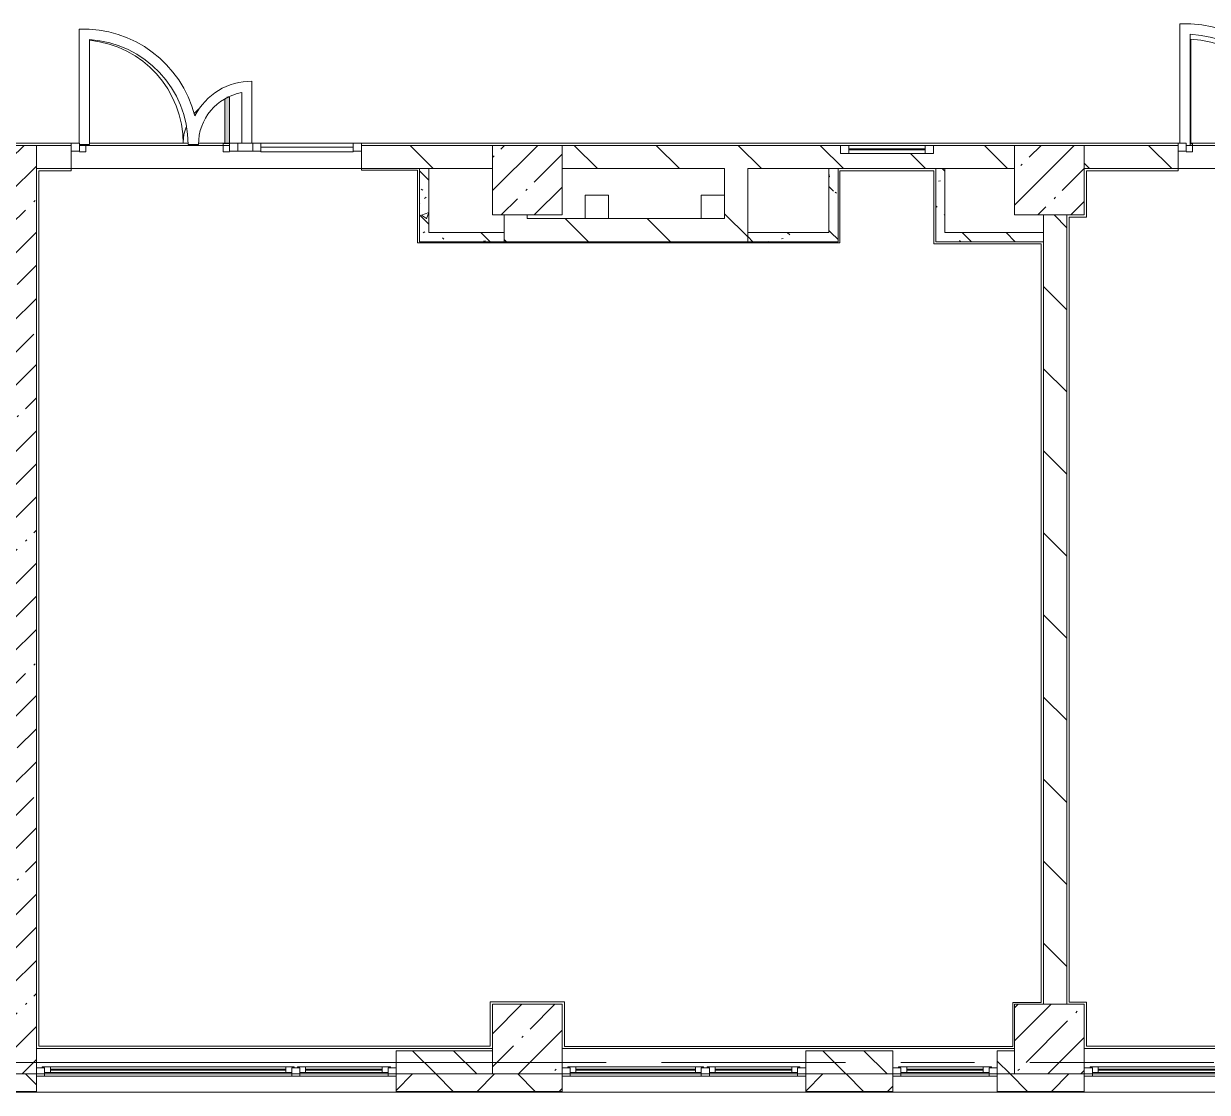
# Model space of a CAD drawing. Header units: millimetres. Extents: x 81382 to 274764, y -8553 to 29000.
# Drawn here: x 151374 to 161575, y -258 to 8948 of the extents above; entities that cross this region are included whole.
import ezdxf

# ---------------------------------------------------------------- set-up
doc = ezdxf.new("R2010")
doc.units = ezdxf.units.MM
doc.linetypes.add('Осевая', pattern=[3175, 635, -476.25, 1587.5, -476.25])
for name, color, linetype, lineweight, true_color in [('A-DETL-GENF-4', 7, 'Continuous', 5, 0xaaaaaa), ('A-DOOR-4', 7, 'Continuous', 5, 0xe2e2e2), ('A-DOOR-5', 7, 'Continuous', 5, 0xaaaaaa), ('A-FLOR-2', 7, 'Continuous', 5, 0xaaaaaa), ('I-WALL-4', 7, 'Continuous', 5, 0x787878)]:
    doc.layers.add(name, color=color, linetype=linetype, lineweight=lineweight, true_color=true_color)
for name, color, linetype, lineweight in [('A-GLAZ-3', 7, 'Continuous', 5), ('A-GLAZ-CURT-2', 7, 'Continuous', 5), ('A-GLAZ-CWMG-2', 7, 'Continuous', 5), ('A-WALL', 7, 'Continuous', 9), ('A-WALL-2', 7, 'Continuous', 5), ('I-WALL-2', 7, 'Continuous', 5), ('S-COLS-1', 7, 'Continuous', 5), ('Оси', 7, 'Continuous', 9), ('Оси-2', 7, 'Осевая', 9)]:
    doc.layers.add(name, color=color, linetype=linetype, lineweight=lineweight)
pattern_1 = [(135, (147753.76, 0), (-353.553, -353.553), [])]
pattern_2 = [(45, (147753.76, 0), (-285.123, 285.123), []), (45, (148038.9, 0), (-285.123, 285.123), [504.031, -100.806, 16.764, -84.042])]
pattern_3 = [(135, (147753.76, 0), (-377.17, -377.17), [533.4, -88.9, 17.78, -88.9]), (135, (147753.76, 376.94), (-377.17, -377.17), []), (50, (147753.76, 0), (637.645, -55.787), [66.675, -733.425]), (355, (147753.76, 0), (-123.35, 668.7), [53.34, -586.74]), (100.451, (147806.9, -4.65), (514.3, 612.908), [56.665, -623.315]), (46.184, (147753.8, 177.8), (948.776, -147.15), [100.01, -1100.14]), (96.636, (147832.8, 165.5), (830.91, 865.997), [85, -934.97]), (351.184, (147753.8, 177.8), (830.92, 865.99), [80.01, -880.11]), (21, (147842.66, 133.35), (530.65, -357.928), [66.675, -733.425]), (326, (147842.66, 133.35), (216.308, 644.658), [53.34, -586.74]), (71.451, (147886.9, 103.5), (746.96, 286.724), [56.665, -623.315]), (37.5, (147753.76, 0), (10.8105, 295.9426), [16.764, -562.864, 16.764, -578.866, -588.962]), (37.5, (147753.76, 0), (10.8105, 295.9426), [-1175.258, 16.764, -572.198]), (7.5, (147753.76, 0), (233.869, 350.632), [16.764, -322.834, 16.764, -549.529, -224.472]), (7.5, (147753.76, 0), (233.869, 350.632), [-905.891, 16.764, -207.708]), (327.5, (147555.51, 0), (474.568, -20.0513), [16.764, -205.486, 16.764, -676.656, -920.115]), (327.5, (147555.51, 0), (474.568, -20.0513), [-915.67, 16.764, -903.351]), (317.5, (147466.6, 0), (518.452, 88.993), [16.764, -272.161, 16.764, -443.738, -653.415]), (317.5, (147466.6, 0), (518.452, 88.993), [-749.427, 16.764, -636.65])]

# ---------------------------------------------------------------- blocks, each defined once
blk = doc.blocks.new('120_Окно_СКБ_2Ст - 120_Окно_СКБ_2Ст 3100х2500 _мал_ створка слева-2_-22446420-3_9_3_птичка')
at = {"layer": 'A-GLAZ-3'}
for p, q in [((-1550, -127), (-1550, -57)), ((-1550, -57), (-1480, -57)), ((1550, -57), (-1550, -57)), ((-1480, -57), (-1480, -127)), ((-720, -87), (-1480, -87)), ((-1480, -87), (-1480, -127)), ((-1430, -137), (-1430, -87)), ((-770, -137), (-770, -87)), ((-720, -127), (-720, -57)), ((-720, -57), (-650, -57)), ((-720, -127), (-720, -87)), ((-650, -57), (-650, -127)), ((1480, -87), (-650, -87)), ((-650, -87), (-650, -127)), ((-600, -137), (-600, -87)), ((1430, -137), (1430, -87)), ((1480, -127), (1480, -57)), ((1480, -57), (1550, -57)), ((1480, -127), (1480, -87)), ((1550, -57), (1550, -127)), ((-1480, -127), (-1550, -127)), ((-1550, -127), (-1500, -127)), ((-1480, -127), (-1500, -127)), ((-1500, -127), (-1500, -137)), ((-1500, -137), (-700, -137)), ((-700, -137), (-1500, -137)), ((-1430, -107), (-770, -107)), ((-770, -117), (-1430, -117)), ((-650, -127), (-720, -127)), ((-700, -127), (-720, -127)), ((-700, -127), (-670, -127)), ((-700, -137), (-700, -127)), ((-650, -127), (-670, -127)), ((-670, -127), (-670, -137)), ((-670, -137), (1500, -137)), ((1500, -137), (-670, -137)), ((-600, -107), (1430, -107)), ((1430, -117), (-600, -117)), ((1550, -127), (1480, -127)), ((1500, -127), (1480, -127)), ((1500, -127), (1550, -127)), ((1500, -137), (1500, -127))]:
    blk.add_line(p, q, dxfattribs=at)
blk = doc.blocks.new('120_Окно_СКБ_2Ст - 120_Окно_СКБ_2Ст 2100х2500 _мал створка СЛЕВА_-22446485-3_9_3_птичка')
at = {"layer": 'A-GLAZ-3'}
for p, q in [((-1050, -127), (-1050, -57)), ((-1050, -57), (-980, -57)), ((1050, -57), (-1050, -57)), ((-980, -57), (-980, -127)), ((-220, -87), (-980, -87)), ((-980, -87), (-980, -127)), ((-930, -137), (-930, -87)), ((-270, -137), (-270, -87)), ((-220, -127), (-220, -57)), ((-220, -57), (-150, -57)), ((-220, -127), (-220, -87)), ((-150, -57), (-150, -127)), ((980, -87), (-150, -87)), ((-150, -87), (-150, -127)), ((-100, -137), (-100, -87)), ((930, -137), (930, -87)), ((980, -127), (980, -57)), ((980, -57), (1050, -57)), ((980, -127), (980, -87)), ((1050, -57), (1050, -127)), ((-980, -127), (-1050, -127)), ((-1050, -127), (-1000, -127)), ((-980, -127), (-1000, -127)), ((-1000, -127), (-1000, -137)), ((-1000, -137), (-200, -137)), ((-200, -137), (-1000, -137)), ((-930, -107), (-270, -107)), ((-270, -117), (-930, -117)), ((-150, -127), (-220, -127)), ((-200, -127), (-220, -127)), ((-200, -127), (-170, -127)), ((-200, -137), (-200, -127)), ((-150, -127), (-170, -127)), ((-170, -127), (-170, -137)), ((-170, -137), (1000, -137)), ((1000, -137), (-170, -137)), ((-100, -107), (930, -107)), ((930, -117), (-100, -117)), ((1050, -127), (980, -127)), ((1000, -127), (980, -127)), ((1000, -127), (1050, -127)), ((1000, -137), (1000, -127))]:
    blk.add_line(p, q, dxfattribs=at)
blk = doc.blocks.new('120_Окно_СКБ_1Ст - 120_Окно_СКБ_1Ст 900х2500_h_-22445987-3_9_3_птичка')
at = {"layer": 'A-GLAZ-3'}
for p, q in [((-450, -127), (-450, -57)), ((-450, -57), (-380, -57)), ((450, -57), (-450, -57)), ((-380, -57), (-380, -127)), ((380, -87), (-380, -87)), ((-380, -87), (-380, -127)), ((-330, -137), (-330, -87)), ((330, -137), (330, -87)), ((380, -127), (380, -57)), ((380, -57), (450, -57)), ((380, -127), (380, -87)), ((450, -57), (450, -127)), ((-380, -127), (-450, -127)), ((-450, -127), (-400, -127)), ((-380, -127), (-400, -127)), ((-400, -127), (-400, -137)), ((-400, -137), (400, -137)), ((400, -137), (-400, -137)), ((-330, -107), (330, -107)), ((330, -117), (-330, -117)), ((450, -127), (380, -127)), ((400, -127), (380, -127)), ((400, -127), (450, -127)), ((400, -137), (400, -127))]:
    blk.add_line(p, q, dxfattribs=at)
blk = doc.blocks.new('120_Окно_СКБ_2Ст - 120_Окно_СКБ_2Ст 2100х2500 _мал створка СЛЕВА_-V210-3_9_3_птичка')
at = {"layer": 'A-GLAZ-3'}
for p, q in [((-1050, -127), (-1050, -57)), ((-1050, -57), (-980, -57)), ((1050, -57), (-1050, -57)), ((-980, -57), (-980, -127)), ((-220, -87), (-980, -87)), ((-980, -87), (-980, -127)), ((-930, -137), (-930, -87)), ((-270, -137), (-270, -87)), ((-220, -127), (-220, -57)), ((-220, -57), (-150, -57)), ((-220, -127), (-220, -87)), ((-150, -57), (-150, -127)), ((980, -87), (-150, -87)), ((-150, -87), (-150, -127)), ((-100, -137), (-100, -87)), ((930, -137), (930, -87)), ((980, -127), (980, -57)), ((980, -57), (1050, -57)), ((980, -127), (980, -87)), ((1050, -57), (1050, -127)), ((-980, -127), (-1050, -127)), ((-1050, -127), (-1000, -127)), ((-980, -127), (-1000, -127)), ((-1000, -127), (-1000, -137)), ((-1000, -137), (-200, -137)), ((-200, -137), (-1000, -137)), ((-930, -107), (-270, -107)), ((-270, -117), (-930, -117)), ((-150, -127), (-220, -127)), ((-200, -127), (-220, -127)), ((-200, -127), (-170, -127)), ((-200, -137), (-200, -127)), ((-150, -127), (-170, -127)), ((-170, -127), (-170, -137)), ((-170, -137), (1000, -137)), ((1000, -137), (-170, -137)), ((-100, -107), (930, -107)), ((930, -117), (-100, -117)), ((1050, -127), (980, -127)), ((1000, -127), (980, -127)), ((1000, -127), (1050, -127)), ((1000, -137), (1000, -127))]:
    blk.add_line(p, q, dxfattribs=at)
blk = doc.blocks.new('BSC_Колонна _Прямоугольная - 600х600-V309-3_9_3_птичка')
at = {"layer": 'S-COLS-1'}
h = blk.add_hatch(dxfattribs=at)
h.set_pattern_fill('FP_142', color=256, style=0, pattern_type=2)
h.set_pattern_definition([(45, (-7960, -7600), (-285.123, 285.123), []), (45, (-7674.88, -7600), (-285.123, 285.123), [504.031, -100.806, 16.764, -84.042])])
h.paths.add_polyline_path([(-300, -300), (300, -300), (300, 300), (-300, 300)])
for p, q in [((300, 300), (-300, 300)), ((-300, 300), (-300, -300)), ((300, -300), (300, 300)), ((-300, -300), (300, -300))]:
    blk.add_line(p, q, dxfattribs=at)
blk = doc.blocks.new('BSC_Колонна _Прямоугольная - 600х600-20441433-3_9_3_птичка')
at = {"layer": 'S-COLS-1'}
h = blk.add_hatch(dxfattribs=at)
h.set_pattern_fill('FP_150', color=256, style=0, pattern_type=2)
h.set_pattern_definition([(45, (-12460, -7600), (-285.123, 285.123), []), (45, (-12174.88, -7600), (-285.123, 285.123), [504.031, -100.806, 16.764, -84.042])])
h.paths.add_polyline_path([(-300, -300), (300, -300), (300, 300), (-300, 300), (-300, 150)])
for p, q in [((300, 300), (-300, 300)), ((-300, 300), (-300, -300)), ((300, -300), (300, 300)), ((-300, -300), (300, -300))]:
    blk.add_line(p, q, dxfattribs=at)
blk = doc.blocks.new('Прямоугольный импост - 50 x 70 мм-V347-3_9_3_птичка')
at = {"layer": 'A-GLAZ-CWMG-2'}
for p, q in [((-70, 35), (0, 35)), ((-70, -35), (-70, 35)), ((0, 35), (0, -35)), ((0, -35), (-70, -35))]:
    blk.add_line(p, q, dxfattribs=at)
blk = doc.blocks.new('Дверь_Витражная_остекление_ - ДВН_ДАО_Главный вход_1200 в свету-V348-3_9_3_птичка')
at = {"layer": 'A-DOOR-4'}
blk.add_hatch(color=256, dxfattribs=at).paths.add_polyline_path([(626, 30), (647, 35), (647, 430), (635, 430), (607, 416), (607, 30), (620, 30)])
at = {"layer": 'A-DETL-GENF-4'}
for p, q in [((607, 416), (607, 30)), ((647, 430), (635, 430)), ((647, 35), (647, 430)), ((-592, -40), (-592, 23)), ((592, -40), (592, 30)), ((592, 30), (647, 30)), ((607, 30), (647, 30)), ((-647, -40), (-592, -40)), ((647, -40), (592, -40))]:
    blk.add_line(p, q, dxfattribs=at)
at = {"layer": 'A-DOOR-5'}
blk.add_line((647, 430), (647, 35), dxfattribs=at)
for centre, radius, start, end in [((-647, 30), 895, 360, 84.2645), ((647, 30), 400, 90, 93.429), ((647, 30), 400, 132.2351, 140.3871), ((647, 30), 400, 159.4182, 180)]:
    blk.add_arc(centre, radius, start, end, dxfattribs=at)
blk = doc.blocks.new('Системная панель - Стемалит - 40мм-32257327-3_9_3_птичка')
at = {"layer": 'A-GLAZ-CURT-2'}
for p, q in [((65, 35), (-65, 35)), ((-65, 35), (-65, -35)), ((65, -35), (65, 35)), ((-65, -35), (65, -35))]:
    blk.add_line(p, q, dxfattribs=at)
blk = doc.blocks.new('Прямоугольный импост - 50 x 70 мм-31687886-3_9_3_птичка')
at = {"layer": 'A-GLAZ-CWMG-2'}
for p, q in [((-35, 35), (35, 35)), ((-35, -35), (-35, 35)), ((35, 35), (35, -35)), ((35, -35), (-35, -35))]:
    blk.add_line(p, q, dxfattribs=at)
blk = doc.blocks.new('Прямоугольный импост - 50 x 70 мм-31701779-3_9_3_птичка')
at = {"layer": 'A-GLAZ-CWMG-2'}
for p, q in [((0, 35), (-70, 35)), ((-70, 35), (-70, -35)), ((0, -35), (0, 35)), ((-70, -35), (0, -35))]:
    blk.add_line(p, q, dxfattribs=at)
blk = doc.blocks.new('Системная панель - Стекло - 40мм-V349-3_9_3_птичка')
at = {"layer": 'A-GLAZ-CURT-2'}
for p, q in [((397.5, 0), (-397.5, 0)), ((-397.5, 0), (-397.5, -40)), ((397.5, -40), (397.5, 0)), ((-397.5, -40), (397.5, -40))]:
    blk.add_line(p, q, dxfattribs=at)
blk = doc.blocks.new('Прямоугольный импост - 50 x 70 мм-31702100-3_9_3_птичка')
at = {"layer": 'A-GLAZ-CWMG-2'}
for p, q in [((-35, 35), (35, 35)), ((-35, -35), (-35, 35)), ((35, 35), (35, -35)), ((35, -35), (-35, -35))]:
    blk.add_line(p, q, dxfattribs=at)
blk = doc.blocks.new('Прямоугольный импост - 50 x 70 мм-31720914-3_9_3_птичка')
at = {"layer": 'A-GLAZ-CWMG-2'}
blk.add_line((32940, 7920), (32145, 7920), dxfattribs=at)
blk = doc.blocks.new('Дверь_Витражная_остекление_ - ДВН_ДАО_Главный вход_1200 в свету Д-22 _п_-31928779-3_9_3_птичка')
at = {"layer": 'A-DOOR-4'}
for points in [[(-615, 30), (-610, 30), (-615, 930)], [(610, 384), (650, 388), (650, 430), (610, 430), (610, 388)]]:
    blk.add_hatch(color=256, dxfattribs=at).paths.add_polyline_path(points)
at = {"layer": 'A-DETL-GENF-4'}
for p, q in [((-610, 30), (-610, 930)), ((650, 430), (610, 430)), ((610, 430), (610, 384)), ((650, 387), (650, 430)), ((-595, 30), (-615, 30)), ((-595, -40), (-595, 30)), ((595, -40), (595, 16)), ((-650, -40), (-595, -40)), ((650, -40), (595, -40))]:
    blk.add_line(p, q, dxfattribs=at)
at = {"layer": 'A-DOOR-5'}
blk.add_line((650, 430), (650, 387), dxfattribs=at)
for centre, radius, start, end in [((-650, 30), 900, 360, 87.7416), ((650, 30), 400, 90, 140.1159), ((650, 30), 400, 158.7261, 180)]:
    blk.add_arc(centre, radius, start, end, dxfattribs=at)
blk = doc.blocks.new('120_Окно_СКБ_1Ст - 120_Окно_СКБ_1Ст 400х800 EI30-24230873-3_9_3_птичка')
at = {"layer": 'A-GLAZ-3'}
for p, q in [((-400, 30), (-400, 100)), ((-400, 100), (-330, 100)), ((400, 100), (-400, 100)), ((-330, 30), (-400, 30)), ((-400, 30), (400, 30)), ((-330, 100), (-330, 30)), ((330, 70), (-330, 70)), ((330, 60), (-330, 60)), ((330, 30), (330, 100)), ((330, 100), (400, 100)), ((400, 30), (330, 30)), ((400, 100), (400, 30))]:
    blk.add_line(p, q, dxfattribs=at)

msp = doc.modelspace()

# ---------------------------------------------------------------- hatches: boundary and pattern name
at = {"layer": 'A-WALL-2'}
h = msp.add_hatch(dxfattribs=at)
h.set_pattern_fill('FP_91', color=256, style=0, pattern_type=2)
h.set_pattern_definition([(135, (147753.76, 0), (-176.7767, -176.7767), [])])
h.paths.add_polyline_path([(213012.5, -100), (213163.8, -100), (213163.8, 100), (212913.8, 100), (212913.8, -100)])
h.paths.add_polyline_path([(202758.2, -100), (203263.8, -100), (203263.8, 100), (202513.8, 100), (202513.8, -100)])
h.paths.add_polyline_path([(204663.8, -100), (205563.8, -100), (205563.8, 100), (204663.8, 100), (204663.8, -52.2)])
h.paths.add_polyline_path([(212013.8, -100), (212013.8, 100), (211463.8, 100), (211463.8, -100)])
h.paths.add_polyline_path([(209163.8, -100), (209363.8, -100), (209363.8, 100), (209163.8, 100), (209163.8, 42.9)])
h.paths.add_polyline_path([(191571.8, -100), (192063.8, -100), (192063.8, 100), (191163.8, 100), (191163.8, -100)])
h.paths.add_polyline_path([(195913.8, -100), (195913.8, 100), (195663.8, 100), (195663.8, -100)])
h.paths.add_polyline_path([(198763.8, -100), (198763.8, 100), (198013.8, 100), (198013.8, -100)])
h.paths.add_polyline_path([(190413.8, -100), (190663.8, -100), (190663.8, 100), (190413.8, 100)])
h.paths.add_polyline_path([(200163.8, -100), (200413.8, -100), (200413.8, 100), (200163.8, 100), (200163.8, 33.3)])
h.paths.add_polyline_path([(189513.8, -100), (189513.8, 100), (188893.8, 100), (188893.8, -100)])
h.paths.add_polyline_path([(181623.8, -100), (181623.8, 100), (181363.8, 100), (181363.8, -100)])
h.paths.add_polyline_path([(186293.8, -100), (186293.8, 100), (186243.8, 100), (186243.8, -100)])
h.paths.add_polyline_path([(177563.5, -100), (177736.6, -100), (177736.6, 100), (177563.5, 100), (177563.5, 55.2)])
h.paths.add_polyline_path([(185743.8, -100), (185743.8, 100), (185176.8, 100), (185176.8, -100)])
h.paths.add_polyline_path([(179453.1, -100), (179863.8, -100), (179863.8, 100), (178636.6, 100), (178636.6, -100)])
h.paths.add_polyline_path([(183723.8, -100), (184276.8, -100), (184276.8, 100), (183723.8, 100)])
h.paths.add_polyline_path([(170263.8, -100), (170463.8, -100), (170463.8, 100), (170263.8, 100), (170263.8, 63.6)])
h.paths.add_polyline_path([(172563.8, -100), (173313.8, -100), (173313.8, 100), (172563.8, 100)])
h.paths.add_polyline_path([(163363.8, -100), (163363.8, 100), (162613.8, 100), (162613.8, -100)])
h.paths.add_polyline_path([(169363.8, -100), (169663.8, -100), (169663.8, 100), (169363.8, 100)])
h.paths.add_polyline_path([(164263.8, -100), (165013.8, -100), (165013.8, 100), (164263.8, 100)])
h.paths.add_polyline_path([(167334.5, -100), (168463.8, -100), (168463.8, 100), (167113.8, 100), (167113.8, -100)])
h.paths.add_polyline_path([(174163.5, -100), (174163.5, 100), (173913.8, 100), (173913.8, -100)])
h.paths.add_polyline_path([(154583.8, -100), (155413.8, -100), (155413.8, 100), (154583.8, 100)])
h.paths.add_polyline_path([(158863.8, -100), (158863.8, 100), (158113.5, 100), (158113.5, -100)])
h.paths.add_polyline_path([(159876.9, -100), (159913.8, -100), (159913.8, 100), (159763.8, 100), (159763.8, -100)])
h = msp.add_hatch(dxfattribs=at)
h.set_pattern_fill('FP_93', color=256, style=0, pattern_type=2)
h.set_pattern_definition([(45, (147753.76, 0), (-353.5534, 353.5534), []), (135, (147753.76, 0), (-353.5534, -353.5534), [])])
h.paths.add_polyline_path([(202758.2, -250), (203263.8, -250), (203263.8, -100), (202513.8, -100), (202513.8, -250)])
h.paths.add_polyline_path([(204380.9, -250), (204380.9, -100), (204163.8, -100), (204163.8, -250)])
h.paths.add_polyline_path([(192063.8, -250), (192063.8, -100), (190413.8, -100), (190413.8, -250), (191571.8, -250)])
h.paths.add_polyline_path([(195913.8, -250), (195913.8, -100), (195163.8, -100), (195163.8, -250), (195663.8, -250)])
h.paths.add_polyline_path([(188893.8, -250), (189513.8, -250), (189513.8, -100), (188893.8, -100)])
h.paths.add_polyline_path([(200413.8, -250), (200413.8, -100), (199663.8, -100), (199663.8, -250), (199961.6, -250)])
h.paths.add_polyline_path([(198013.8, -250), (198763.8, -250), (198763.8, -100), (198013.8, -100)])
h.paths.add_polyline_path([(179453.1, -250), (179863.8, -250), (179863.8, -100), (178636.6, -100), (178636.6, -250)])
h.paths.add_polyline_path([(186793.8, -250), (186793.8, -100), (185176.8, -100), (185176.8, -250), (185978.6, -250)])
h.paths.add_polyline_path([(180763.8, -250), (181623.8, -250), (181623.8, -100), (180763.8, -100)])
h.paths.add_polyline_path([(183723.8, -250), (184276.8, -250), (184276.8, -100), (183723.8, -100)])
h.paths.add_polyline_path([(177736.6, -250), (177736.6, -100), (176963.5, -100), (176963.5, -250), (177588.7, -250)])
h.paths.add_polyline_path([(173859.9, -250), (174163.5, -250), (174163.5, -100), (172563.8, -100), (172563.8, -250), (172927.7, -250)])
h.paths.add_polyline_path([(170263.8, -250), (170463.8, -250), (170463.8, -100), (169363.8, -100), (169363.8, -250), (170131.1, -250)])
h.paths.add_polyline_path([(168463.8, -250), (168463.8, -100), (167113.8, -100), (167113.8, -250), (167334.5, -250)])
h.paths.add_polyline_path([(162613.8, -250), (163363.8, -250), (163363.8, -100), (162613.8, -100)])
h.paths.add_polyline_path([(165013.8, -250), (165013.8, -100), (164263.8, -100), (164263.8, -250), (164537.9, -250)])
h.paths.add_polyline_path([(159763.8, -250), (160513.8, -250), (160513.8, -100), (159763.8, -100)])
h.paths.add_polyline_path([(154583.8, -250), (156013.5, -250), (156013.5, -100), (154583.8, -100)])
h.paths.add_polyline_path([(151483.8, -250), (151483.8, -100), (147493.8, -100), (147493.8, -250), (150554.8, -250)])
h.paths.add_polyline_path([(158863.8, -250), (158863.8, -100), (158113.5, -100), (158113.5, -250)])
at = {"layer": 'I-WALL-2'}
h = msp.add_hatch(dxfattribs=at)
h.set_pattern_fill('FP_89', color=256, style=0, pattern_type=2)
h.set_pattern_definition(pattern_2)
h.paths.add_polyline_path([(151483.8, -100), (151483.8, 7900), (151263.8, 7900), (151263.8, -100)])
h = msp.add_hatch(dxfattribs=at)
h.set_pattern_fill('FP_92', color=256, style=0, pattern_type=2)
h.set_pattern_definition(pattern_1)
h.paths.add_polyline_path([(164413.8, 7700), (164413.8, 7900), (162763, 7900), (162763, 7700), (163963.8, 7700)])
h.paths.add_polyline_path([(155413.8, 7700), (155413.8, 7900), (154283.8, 7900), (154283.8, 7700), (154864.8, 7700)])
h.paths.add_polyline_path([(156013.8, 7700), (159913.8, 7700), (159913.8, 7900), (159213.8, 7900), (159213.8, 7830), (158413.8, 7830), (158413.8, 7900), (156013.8, 7900), (156013.8, 7789.5)])
h.paths.add_polyline_path([(161323, 7700), (161323, 7900), (160513.8, 7900), (160513.8, 7700)])
h.paths.add_polyline_path([(151487, 7700), (151783.8, 7700), (151783.8, 7900), (151483.8, 7900), (151483.8, 7700)])
h = msp.add_hatch(dxfattribs=at)
h.set_pattern_fill('FP_92', color=256, style=0, pattern_type=2)
h.set_pattern_definition(pattern_1)
h.paths.add_polyline_path([(157613.8, 7070), (157613.8, 7700), (157413.8, 7700), (157413.8, 7070)])
h = msp.add_hatch(dxfattribs=at)
h.set_pattern_fill('FP_92', color=256, style=0, pattern_type=2)
h.set_pattern_definition(pattern_1)
h.paths.add_polyline_path([(155713.8, 7070), (155713.8, 7300), (155513.8, 7300), (155513.8, 7070)])
h = msp.add_hatch(dxfattribs=at)
h.set_pattern_fill('FP_92', color=256, style=0, pattern_type=2)
h.set_pattern_definition(pattern_1)
h.paths.add_polyline_path([(157413.8, 7070), (157413.8, 7270), (155713.8, 7270), (155713.8, 7070), (156148, 7070)])
h = msp.add_hatch(dxfattribs=at)
h.set_pattern_fill('FP_92', color=256, style=0, pattern_type=2)
h.set_pattern_definition(pattern_1)
h.paths.add_polyline_path([(160163.8, 500), (160363.8, 500), (160363.8, 7300), (160163.8, 7300), (160163.8, 808.9)])
at = {"layer": 'I-WALL-4'}
h = msp.add_hatch(dxfattribs=at)
h.set_pattern_fill('FP_97', color=256, style=0, pattern_type=2)
h.set_pattern_definition(pattern_3)
h.paths.add_polyline_path([(154864.8, 7070), (154864.8, 7700), (154784.8, 7700), (154784.8, 7070)])
h = msp.add_hatch(dxfattribs=at)
h.set_pattern_fill('FP_97', color=256, style=0, pattern_type=2)
h.set_pattern_definition(pattern_3)
h.paths.add_polyline_path([(158393.8, 7150), (158393.8, 7700), (158313.8, 7700), (158313.8, 7150)])
h = msp.add_hatch(dxfattribs=at)
h.set_pattern_fill('FP_97', color=256, style=0, pattern_type=2)
h.set_pattern_definition(pattern_3)
h.paths.add_polyline_path([(159313.8, 7070), (159313.8, 7700), (159233.8, 7700), (159233.8, 7070)])
h = msp.add_hatch(dxfattribs=at)
h.set_pattern_fill('FP_97', color=256, style=0, pattern_type=2)
h.set_pattern_definition(pattern_3)
h.paths.add_polyline_path([(155513.8, 7070), (155513.8, 7150), (154864.8, 7150), (154864.8, 7070)])
h = msp.add_hatch(dxfattribs=at)
h.set_pattern_fill('FP_97', color=256, style=0, pattern_type=2)
h.set_pattern_definition(pattern_3)
h.paths.add_polyline_path([(157613.8, 7070), (158393.8, 7070), (158393.8, 7150), (157613.8, 7150)])
h = msp.add_hatch(dxfattribs=at)
h.set_pattern_fill('FP_97', color=256, style=0, pattern_type=2)
h.set_pattern_definition(pattern_3)
h.paths.add_polyline_path([(160163.8, 7070), (160163.8, 7150), (159313.8, 7150), (159313.8, 7070), (159876.9, 7070)])
at = {"layer": 'S-COLS-1'}
h = msp.add_hatch(dxfattribs=at)
h.set_pattern_fill('FP_89', color=256, style=0, pattern_type=2)
h.set_pattern_definition(pattern_2)
h.paths.add_polyline_path([(156013.8, -100), (156013.8, 500), (155413.8, 500), (155413.8, -100)])
h = msp.add_hatch(dxfattribs=at)
h.set_pattern_fill('FP_89', color=256, style=0, pattern_type=2)
h.set_pattern_definition(pattern_2)
h.paths.add_polyline_path([(159913.8, -100), (160513.8, -100), (160513.8, 500), (159913.8, 500), (159913.8, 100)])

# ---------------------------------------------------------------- linework, layer by layer
at = {"layer": 'A-FLOR-2'}
for p, q in [((151851.9, 8902), (151851.9, 7920)), ((161337.9, 8947.1), (161337.9, 7919)), ((151941.9, 7907.6), (151941.9, 8810.8)), ((161427.9, 7900), (161427.9, 8856.8)), ((153341.1, 7920), (153341.1, 8451.5)), ((153253.6, 8354.4), (153253.6, 7920)), ((151063.8, 7920), (151783.8, 7920)), ((151853.8, 7907.6), (151941.9, 7907.6)), ((151941.9, 7920), (152789.5, 7920)), ((152790.2, 7907.6), (152880.2, 7907.6)), ((152881.2, 7920), (153148.8, 7920)), ((161337.9, 7920), (154283.8, 7920)), ((161393, 7900), (161427.9, 7900)), ((161427.9, 7920), (162335, 7920)), ((151783.8, 7680), (151503.8, 7680)), ((151503.8, 7680), (151503.8, 140.5)), ((151783.8, 7700), (151783.8, 7680)), ((154283.8, 7685.5), (154283.8, 7700)), ((154768.8, 7685.5), (154283.8, 7685.5)), ((154768.8, 7060.5), (154768.8, 7685.5)), ((159218.8, 7680.5), (158408.8, 7680.5)), ((158408.8, 7680.5), (158408.8, 7060.5)), ((159218.8, 7050.5), (159218.8, 7680.5)), ((161323, 7680), (160533.8, 7680)), ((160533.8, 7680), (160533.8, 7280)), ((161323, 7700), (161323, 7680)), ((156213.8, 7470), (156413.8, 7470)), ((156213.8, 7270), (156213.8, 7470)), ((156413.8, 7470), (156413.8, 7270)), ((157213.8, 7470), (157413.8, 7470)), ((157213.8, 7270), (157213.8, 7470)), ((160533.8, 7280), (160383.8, 7280)), ((160383.8, 7280), (160383.8, 520)), ((158408.8, 7060.5), (154768.8, 7060.5)), ((160143.8, 7050.5), (159218.8, 7050.5)), ((160143.8, 515.5), (160143.8, 7050.5)), ((155393.8, 140.5), (155393.8, 520.5)), ((155393.8, 520.5), (156033.8, 520.5)), ((156033.8, 520.5), (156033.8, 135.5)), ((159898.8, 135.5), (159898.8, 515.5)), ((159898.8, 515.5), (160143.8, 515.5)), ((160383.8, 520), (160533.8, 520)), ((160533.8, 520), (160533.8, 140)), ((151503.8, 140.5), (155393.8, 140.5)), ((156033.8, 135.5), (159898.8, 135.5)), ((160533.8, 140), (164393.8, 140))]:
    msp.add_line(p, q, dxfattribs=at)
for centre, radius, start, end in [((151885.2, 7907.6), 995, 14.33829, 91.91881), ((161381, 7903), 1045, 11.78406, 92.36409), ((151885.2, 7907.6), 905, 360, 86.40894), ((161381, 7903), 955, 359.82001, 87.18541), ((153334.2, 7907.6), 544, 89.27649, 153.06648), ((153334.2, 7907.6), 454, 100.22924, 180)]:
    msp.add_arc(centre, radius, start, end, dxfattribs=at)
at = {"layer": 'A-WALL'}
for p, q in [((151483.8, 7900), (151483.8, 7700)), ((154864.8, 7700), (154784.8, 7700)), ((158393.8, 7700), (158313.8, 7700)), ((159313.8, 7700), (159233.8, 7700)), ((155513.8, 7070), (155513.8, 7150)), ((157613.8, 7150), (157613.8, 7070)), ((160163.8, 7070), (160163.8, 7150)), ((154583.8, -100), (155413.8, -100)), ((158113.5, -100), (158863.8, -100)), ((159763.8, -100), (159913.8, -100)), ((147490.8, -253), (151483.8, -253)), ((147493.8, -250), (151483.8, -250)), ((154583.8, -250), (156013.5, -250)), ((154583.8, -253), (156013.5, -253)), ((158113.5, -250), (158863.8, -250)), ((158113.5, -253), (158863.8, -253)), ((159763.8, -250), (160513.8, -250)), ((159763.8, -253), (160513.8, -253))]:
    msp.add_line(p, q, dxfattribs=at)
at = {"layer": 'A-WALL-2'}
for p, q in [((155413.8, 100), (154583.8, 100)), ((154583.8, 100), (154583.8, -258)), ((155413.8, -100), (155413.8, 100)), ((158863.8, 100), (158113.5, 100)), ((158113.5, 100), (158113.5, -258)), ((158863.8, -258), (158863.8, 100)), ((159913.8, 100), (159763.8, 100)), ((159763.8, 100), (159763.8, -258)), ((159913.8, -100), (159913.8, 100)), ((154583.8, -100), (147643.8, -100)), ((151483.8, -258), (151483.8, -100)), ((156013.5, -100), (155413.8, -100)), ((156013.5, -258), (156013.5, -100)), ((156013.8, -100), (158113.5, -100)), ((158863.8, -100), (159763.8, -100)), ((159913.8, -100), (160513.8, -100)), ((160513.8, -258), (160513.8, -100)), ((147485.8, -258), (163363.8, -258))]:
    msp.add_line(p, q, dxfattribs=at)
at = {"layer": 'I-WALL-2'}
for p, q in [((151783.8, 7900), (151093.8, 7900)), ((151783.8, 7700), (151783.8, 7900)), ((151853.8, 7900), (153148.8, 7900)), ((155413.8, 7900), (154283.8, 7900)), ((154283.8, 7900), (154283.8, 7700)), ((158413.8, 7900), (156013.8, 7900)), ((159913.8, 7900), (159213.8, 7900)), ((161323, 7900), (160513.8, 7900)), ((161323, 7700), (161323, 7900)), ((161427.9, 7900), (162336, 7900)), ((154784.8, 7700), (151483.8, 7700)), ((151483.8, -100), (151483.8, 7700)), ((154784.8, 7700), (154784.8, 7070)), ((154864.8, 7700), (155413.8, 7700)), ((154864.8, 7150), (154864.8, 7700)), ((156013.8, 7700), (157413.8, 7700)), ((157413.8, 7700), (157413.8, 7270)), ((157613.8, 7700), (158313.8, 7700)), ((157613.8, 7150), (157613.8, 7700)), ((158313.8, 7700), (158313.8, 7150)), ((158393.8, 7700), (159233.8, 7700)), ((158393.8, 7070), (158393.8, 7700)), ((159233.8, 7700), (159233.8, 7070)), ((159313.8, 7700), (159913.8, 7700)), ((159313.8, 7150), (159313.8, 7700)), ((163883.8, 7700), (160513.8, 7700)), ((155513.8, 7300), (155513.8, 7150)), ((155713.8, 7270), (155713.8, 7300)), ((157413.8, 7270), (155713.8, 7270)), ((160163.8, 7300), (160163.8, 7150)), ((160363.8, 500), (160363.8, 7300)), ((155513.8, 7150), (154864.8, 7150)), ((158313.8, 7150), (157613.8, 7150)), ((160163.8, 7150), (159313.8, 7150)), ((154784.8, 7070), (158393.8, 7070)), ((159233.8, 7070), (160163.8, 7070)), ((160163.8, 7070), (160163.8, 500)), ((160163.8, 500), (160363.8, 500)), ((151483.8, 120), (155413.8, 120)), ((156013.8, 120), (159913.8, 120)), ((160513.8, 120), (164413.8, 120)), ((162613.8, -100), (160513.8, -100))]:
    msp.add_line(p, q, dxfattribs=at)
at = {"layer": 'S-COLS-1'}
for p, q in [((156013.8, 500), (155413.8, 500)), ((155413.8, 500), (155413.8, 100)), ((156013.8, -100), (156013.8, 500)), ((160163.8, 500), (159913.8, 500)), ((159913.8, 500), (159913.8, 100)), ((160363.8, 500), (160163.8, 500)), ((160513.8, 500), (160363.8, 500)), ((160513.8, -100), (160513.8, 500)), ((155413.8, 100), (155413.8, -100)), ((159913.8, 100), (159913.8, -100)), ((155413.8, -100), (156013.8, -100)), ((159913.8, -100), (160513.8, -100))]:
    msp.add_line(p, q, dxfattribs=at)
at = {"layer": 'Оси'}
msp.add_line((143258.2, 0), (155758.2, 0), dxfattribs=at)
at = {"layer": 'Оси-2'}
msp.add_line((155758.2, 0), (174013.8, 0), dxfattribs=at)

# ---------------------------------------------------------------- block references
at = {"layer": 'A-DOOR-5'}
for name, p in [('Дверь_Витражная_остекление_ - ДВН_ДАО_Главный вход_1200 в свету-V348-3_9_3_птичка', (152501.3, 7885)), ('Дверь_Витражная_остекление_ - ДВН_ДАО_Главный вход_1200 в свету Д-22 _п_-31928779-3_9_3_птичка', (162043, 7884))]:
    msp.add_blockref(name, p, dxfattribs=at)
at = {"layer": 'A-GLAZ-3'}
msp.add_blockref('120_Окно_СКБ_1Ст - 120_Окно_СКБ_1Ст 400х800 EI30-24230873-3_9_3_птичка', (158813.8, 7800), dxfattribs=at)
at = {"layer": 'A-GLAZ-3', "rotation": 180}
for name, p in [('120_Окно_СКБ_2Ст - 120_Окно_СКБ_2Ст 3100х2500 _мал_ створка слева-2_-22446420-3_9_3_птичка', (153033.8, -175)), ('120_Окно_СКБ_2Ст - 120_Окно_СКБ_2Ст 2100х2500 _мал створка СЛЕВА_-22446485-3_9_3_птичка', (157063.5, -175)), ('120_Окно_СКБ_1Ст - 120_Окно_СКБ_1Ст 900х2500_h_-22445987-3_9_3_птичка', (159313.8, -175)), ('120_Окно_СКБ_2Ст - 120_Окно_СКБ_2Ст 2100х2500 _мал створка СЛЕВА_-V210-3_9_3_птичка', (161563.8, -175))]:
    msp.add_blockref(name, p, dxfattribs=at)
at = {"layer": 'A-GLAZ-CURT-2'}
for name, p in [('Системная панель - Стемалит - 40мм-32257327-3_9_3_птичка', (153283.8, 7885)), ('Системная панель - Стекло - 40мм-V349-3_9_3_птичка', (153816.3, 7885))]:
    msp.add_blockref(name, p, dxfattribs=at)
at = {"layer": 'A-GLAZ-CWMG-2', "rotation": 180}
for p in [(151783.8, 7885), (161323, 7884)]:
    msp.add_blockref('Прямоугольный импост - 50 x 70 мм-31701779-3_9_3_птичка', p, dxfattribs=at)
at = {"layer": 'A-GLAZ-CWMG-2', "extrusion": (0, 0, -1), "rotation": 180}
for name, p in [('Прямоугольный импост - 50 x 70 мм-31687886-3_9_3_птичка', (-153183.8, 7885)), ('Прямоугольный импост - 50 x 70 мм-31702100-3_9_3_птичка', (-153383.8, 7885)), ('Прямоугольный импост - 50 x 70 мм-V347-3_9_3_птичка', (-154283.8, 7885))]:
    msp.add_blockref(name, p, dxfattribs=at)
at = {"layer": 'A-GLAZ-CWMG-2'}
msp.add_blockref('Прямоугольный импост - 50 x 70 мм-31720914-3_9_3_птичка', (121273.8, 0), dxfattribs=at)
at = {"layer": 'S-COLS-1'}
for name, p in [('BSC_Колонна _Прямоугольная - 600х600-V309-3_9_3_птичка', (155713.8, 7600)), ('BSC_Колонна _Прямоугольная - 600х600-20441433-3_9_3_птичка', (160213.8, 7600))]:
    msp.add_blockref(name, p, dxfattribs=at)

doc.saveas('drawing.dxf')
